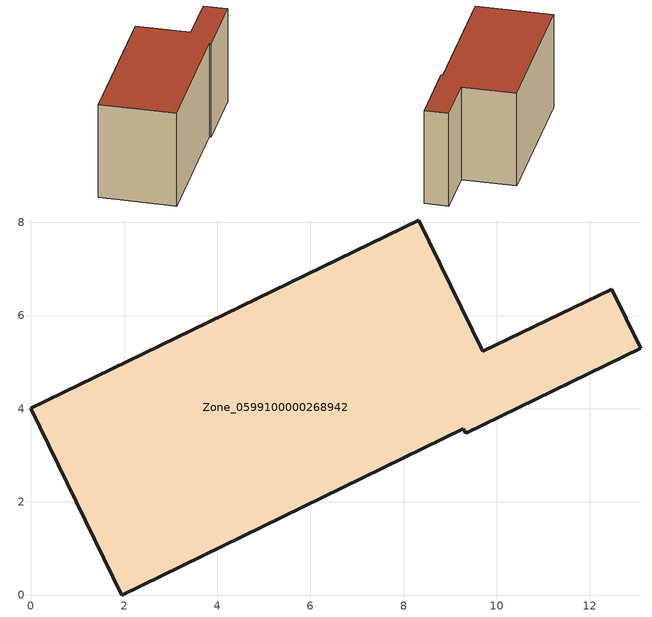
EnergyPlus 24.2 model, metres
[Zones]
Zone_0599100000268942
 floor ground (C_G): 9.7,5.23 12.47,6.56 13.09,5.3 9.33,3.47 9.28,3.57 1.95,0 0,4.01 8.33,8.05 z0
 wall outside (C_F): 8.33,8.05 0,4.01 1.95,0 9.28,3.57 9.33,3.47 13.09,5.3 12.47,6.56 9.7,5.23 8.33,8.05 z0:5.85
 roof outside (C_R): 9.7,5.23 8.33,8.05 0,4.01 1.95,0 9.28,3.57 9.33,3.47 13.09,5.3 12.47,6.56 z5.85
[BUILDING]
Pand.0599100000268942: North Axis=0; Terrain=City; Loads Convergence Tolerance Value=0.04; Temperature Convergence Tolerance Value=0.4; Solar Distribution=FullExterior; Maximum Number of Warmup Days=25; Minimum Number of Warmup Days=1
[Site:Location]
Rotterdam.The.Hague.AP_ZH_NLD Design_Conditions: Latitude=51.96; Longitude=4.45; Time Zone=1; Elevation=-4.5
[SITE:GROUNDTEMPERATURE:BUILDINGSURFACE]
18, 18, 18, 18, 18, 18, 18, 18, 18, 18, 18, 18
[MATERIAL] Thermal Absorptance=0.9; Solar Absorptance=0.7; Visible Absorptance=0.7
Name | Roughness | Thickness | Conductivity | Density | Specific Heat
G.TC.1946-1964 | MediumSmooth | 0.15 | 1 | 540 | 1210
F.TC.1946-1964 | Rough | 0.3 | 0.857143 | 1920 | 840
R.TC.1946-1964 | MediumRough | 0.2 | 0.235294 | 1500 | 1000
[CONSTRUCTION]
C_G: G.TC.1946-1964
C_F: F.TC.1946-1964
C_R: R.TC.1946-1964
[ZONE]
Zone_0599100000268942: Type=1; Multiplier=1; Ceiling Height=Autocalculate; Volume=Autocalculate; Floor Area=autocalculate; Part of Total Floor Area=Yes
[ZONEINFILTRATION:DESIGNFLOWRATE]
Infil_Zone_0599100000268942: Zone or ZoneList or Space or SpaceList=Zone_0599100000268942; Schedule=AlwaysOn; Design Flow Rate Calculation Method=Flow/Area; Flow Rate per Floor Area=0.003; Constant Term Coefficient=1; Temperature Term Coefficient=0; Velocity Term Coefficient=0; Velocity Squared Term Coefficient=0
[HVACTEMPLATE:ZONE:IDEALLOADSAIRSYSTEM]
Zone_0599100000268942: Maximum Heating Supply Air Temperature=50; Minimum Cooling Supply Air Temperature=13; Maximum Heating Supply Air Humidity Ratio=0.0156; Minimum Cooling Supply Air Humidity Ratio=0.0077; Heating Limit=NoLimit; Cooling Limit=NoLimit; Dehumidification Control Type=ConstantSensibleHeatRatio; Cooling Sensible Heat Ratio=0.7; Dehumidification Setpoint=60; Humidification Control Type=None; Humidification Setpoint=30; Outdoor Air Method=None; Outdoor Air Flow Rate per Person=0.00944; Outdoor Air Flow Rate per Zone Floor Area=0; Outdoor Air Flow Rate per Zone=0; Demand Controlled Ventilation Type=None; Outdoor Air Economizer Type=NoEconomizer; Heat Recovery Type=None; Sensible Heat Recovery Effectiveness=0.7; Latent Heat Recovery Effectiveness=0.65
[ZONECONTROL:THERMOSTAT]
ThermostatControl_Zone_0599100000268942: Zone or ZoneList=Zone_0599100000268942; Control Type Schedule=DualSetpointControlType; Control 1=Thermostat_Zone_0599100000268942; Temperature Difference Between Cutout And Setpoint=0
[THERMOSTATSETPOINT:DUALSETPOINT]
Thermostat_Zone_0599100000268942: Heating Setpoint Temperature Schedule=HeatingSetpoint_Zone_0599100000268942; Cooling Setpoint Temperature Schedule=CoolingSetpoint_Zone_0599100000268942
[SCHEDULE:COMPACT]
HeatingSetpoint_Zone_0599100000268942: Through: 12/31, For: AllDays, Until: 24:00, 21
CoolingSetpoint_Zone_0599100000268942: Through: 12/31, For: AllDays, Until: 24:00, 24
DualSetpointControlType: Through: 12/31, For: AllDays, Until: 24:00, 4
AlwaysOn: Through: 12/31, For: AllDays, Until: 24:00, 1
